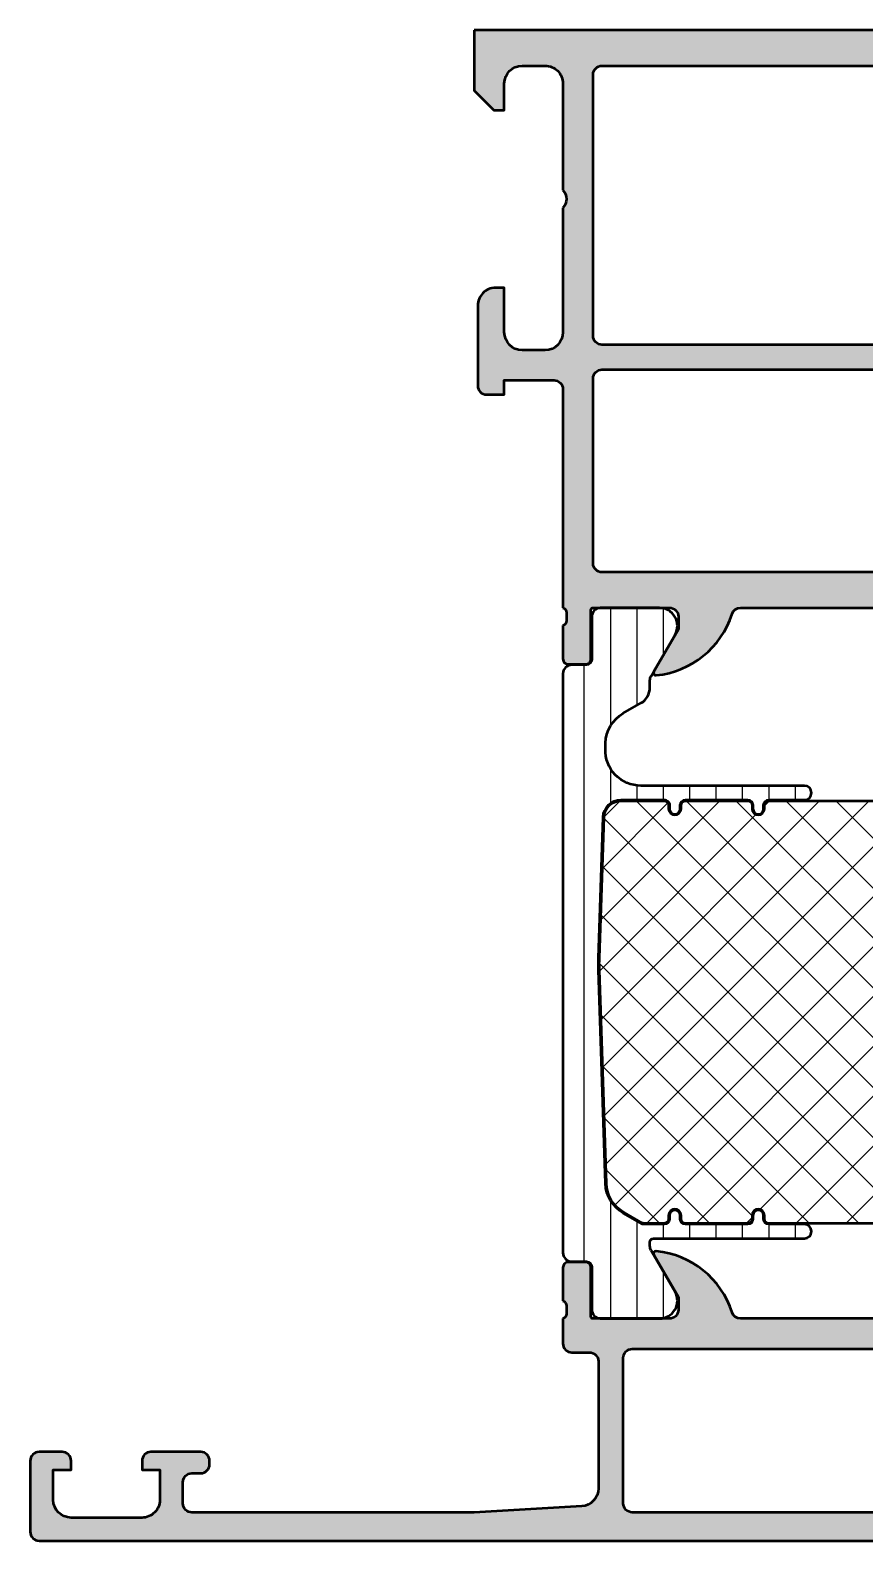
# Model space of a CAD drawing. Extents: x 0 to 94, y 0 to 85.
# Drawn here: x 0 to 47, y 0 to 85 of the extents above; entities that cross this region are included whole.
import ezdxf

# ---------------------------------------------------------------- set-up
doc = ezdxf.new("R2010")
doc.units = 0
for name, color, linetype, lineweight in [('0S-Alu contour', 7, 'Continuous', 50), ('0S-Alu hatch', 252, 'Continuous', 25), ('0S-Plastic contour', 254, 'Continuous', 50), ('0S-Plastic hatch', 253, 'Continuous', 25), ('0S-PT contour', 91, 'Continuous', 50), ('0S-PT hatch', 103, 'Continuous', 25)]:
    doc.layers.add(name, color=color, linetype=linetype, lineweight=lineweight)

# ---------------------------------------------------------------- blocks, each defined once
blk = doc.blocks.new('398960__3773275F_2CF2_49AC_A935_F80CE5F1DB0F_')
at = {"layer": '0S-Alu hatch'}
h = blk.add_hatch(color=256, dxfattribs=at)
edge = h.paths.add_edge_path()
edge.add_line((24.99995243549416, 85), (24.99995243549302, 81.60000610351602))
edge.add_line((24.99995243549302, 81.60000610351602), (26.09995090961514, 80.50000000000016))
edge.add_line((26.09995090961514, 80.50000000000016), (26.69994938373601, 80.50000000000004))
edge.add_line((26.69994938373601, 80.50000000000004), (26.69994938373572, 82.00012054488423))
edge.add_ellipse((27.6999549033339, 82.00011502528508), major_axis=(-1.000005519613415, 0), ratio=1, start_angle=270.00031624785674, end_angle=359.99968375205344, ccw=False)
edge.add_line((27.69994938373709, 83.00012054488325), (28.9999448060882, 83.00012054488316))
edge.add_ellipse((28.99996006500479, 82.00012817440363), major_axis=(-0.9999923705959503, 0), ratio=1, start_angle=179.9991257291162, end_angle=270.0008742781906, ccw=False)
edge.add_line((29.99995243548433, 82.00011291561457), (29.99994480609878, 75.99999992976775))
edge.add_ellipse((29.47499723594166, 75.5000075989749), major_axis=(-0.7249567450996885, 0), ratio=1, start_angle=136.394762214908, end_angle=223.6052377851314, ccw=False)
edge.add_line((29.99994480609912, 75.00001526818241), (29.99999809265166, 67.999999725347))
edge.add_ellipse((28.9999392949221, 68.00005852307636), major_axis=(-1.000058799458046, 0), ratio=1, start_angle=90.00336866361329, end_angle=179.996631336242, ccw=False)
edge.add_line((28.99999809265058, 66.9999997253468), (27.6999492645262, 66.99999972534731))
edge.add_ellipse((27.70003678120881, 68.00008712281031), major_axis=(-1.000087401292255, 0), ratio=1, start_angle=0.0050070680665044165, end_angle=89.99498610166432, ccw=False)
edge.add_line((26.69994938373538, 67.99999972534881), (26.69994938373566, 70.50001525878899))
edge.add_line((26.69994938373566, 70.50001525878899), (26.1999493837256, 70.50001525878884))
edge.add_arc((26.19992649467923, 69.50003814624455), 0.9999771128062528, 89.99868852422958, 180.0034971356453)
edge.add_line((25.19994938373566, 69.49997711111014), (25.20001041889209, 64.99999972534701))
edge.add_arc((25.69997967827171, 64.99997661371025), 0.4999692599138051, 179.9973514386468, 270.0035228322654)
edge.add_line((25.70001041889265, 64.50000735474148), (26.70001041889186, 64.4999997253471))
edge.add_line((26.70001041889186, 64.4999997253471), (26.70001041889186, 65.29999514771063))
edge.add_line((26.70001041889186, 65.29999514771063), (29.49999809265177, 65.29999514771053))
edge.add_ellipse((29.49999809265187, 64.79999514771058), major_axis=(-0.4999999999999574, 0), ratio=1, start_angle=180, end_angle=270.0000000000106, ccw=False)
edge.add_line((29.99999809265183, 64.79999514771058), (29.99999809265121, 52.50034669530602))
edge.add_ellipse((29.92116164610816, 52.23282610331293), major_axis=(-0.2788950563274169, 0), ratio=1, start_angle=178.8354106259032, end_angle=253.5801235805045, ccw=False)
edge.add_line((30.19999909265119, 52.22715769531456), (30.19999909265119, 51.77356369531456))
edge.add_ellipse((29.92113099700798, 51.76790303583751), major_axis=(-0.2789255417371895, 0), ratio=1, start_angle=106.42459455536411, end_angle=181.162870072885, ccw=False)
edge.add_line((29.99999809265121, 51.50035969531455), (29.99999809265121, 49.62034869530605))
edge.add_arc((30.29999809265123, 49.62034869530604), 0.3000000000000185, 180, 270)
edge.add_line((30.29999809265123, 49.32034869530601), (31.27997241169396, 49.32034869530604))
edge.add_arc((31.27997241169402, 49.620348695306), 0.2999999999999598, 269.9999999999878, 360)
edge.add_line((31.57997241169398, 49.620348695306), (31.57997241169398, 52.38034669530602))
edge.add_ellipse((31.69997223834327, 52.38034669530605), major_axis=(-0.1199998266492912, 0), ratio=1, start_angle=270.00000000002547, end_angle=360, ccw=False)
edge.add_line((31.69997223834322, 52.50034652195534), (35.99999809265161, 52.50034669530623))
edge.add_ellipse((35.99999809265167, 52.00034669530635), major_axis=(-0.4999999999998721, 0), ratio=1, start_angle=180, end_angle=270.00000000000733, ccw=False)
edge.add_line((36.49999809265155, 52.00034669530634), (36.49999809265155, 51.30034669530645))
edge.add_line((36.49999809265155, 51.30034669530645), (35.1185026350292, 48.9075263722787))
edge.add_arc((35.23811787729983, 48.83846647995446), 0.1381197846483209, 149.9999999999612, 275.6225775507825)
edge.add_arc((34.76177485147662, 53.67695555715887), 5.000000000005011, 275.6225775508003, 342.2515836439355)
edge.add_ellipse((39.99999809265098, 52.00034669531063), major_axis=(-0.4999999999956559, 0), ratio=1, start_angle=269.99999999992264, end_angle=342.25158364384475, ccw=False)
edge.add_line((39.99999809265166, 52.50034669530627), (53.99982559681014, 52.50034669530647))
edge.add_ellipse((53.9998255968093, 52.0003466953057), major_axis=(-0.5000000000007745, 0), ratio=1, start_angle=197.7484163559676, end_angle=269.99999999990393, ccw=False)
edge.add_arc((59.2380488379829, 53.67695555715317), 4.999999999998918, 197.7484163560775, 264.3774224492176)
edge.add_arc((58.761705812162, 48.83846647995454), 0.1381197846482202, 264.377422449148, 389.9999999999502)
edge.add_line((58.88132105443266, 48.90752637227855), (57.49982559681013, 51.30034669530645))
edge.add_line((57.49982559681013, 51.30034669530645), (57.49982559681013, 52.00034669530637))
edge.add_ellipse((57.99982559681016, 52.00034669530599), major_axis=(-0.5000000000000285, 0), ratio=1, start_angle=269.9999999999585, end_angle=360, ccw=False)
edge.add_line((57.99982559681052, 52.50034669530602), (62.29985218805411, 52.50034578501949))
edge.add_ellipse((62.29985218805409, 52.38034669530616), major_axis=(-0.1199990897133247, 0), ratio=1, start_angle=180, end_angle=269.9999999999898, ccw=False)
edge.add_line((62.41985127776741, 52.38034669530618), (62.41985127776741, 49.62034869530617))
edge.add_arc((62.71985127776742, 49.62034869530617), 0.3000000000000114, 180, 270.0000000000135)
edge.add_line((62.71985127776749, 49.32034869530616), (63.69982559681017, 49.32034869530617))
edge.add_arc((63.69982559681024, 49.62034869530613), 0.2999999999999474, 269.9999999999864, 360)
edge.add_line((63.99982559681019, 49.62034869530613), (63.99982559681019, 51.50035969531469))
edge.add_ellipse((64.0786926924534, 51.76790303583764), major_axis=(-0.2789255417371768, 0), ratio=1, start_angle=-1.1628700728890067, end_angle=73.57540544463762, ccw=False)
edge.add_line((63.7998245968102, 51.77356369531471), (63.7998245968102, 52.2271576953147))
edge.add_ellipse((64.07866204335329, 52.23282610331308), major_axis=(-0.2788950563274805, 0), ratio=1, start_angle=-73.58012358049689, end_angle=1.1645893740977726, ccw=False)
edge.add_line((63.99982559681018, 52.50034669530623), (63.99982559680974, 64.79999514771058))
edge.add_ellipse((64.49982559680979, 64.79999514771058), major_axis=(-0.5000000000000498, 0), ratio=1, start_angle=270, end_angle=360, ccw=False)
edge.add_line((64.49982559680979, 65.29999514771065), (67.29981327056909, 65.2999951477107))
edge.add_line((67.29981327056909, 65.2999951477107), (67.29981327056913, 64.49999972534708))
edge.add_line((67.29981327056913, 64.49999972534708), (68.29981327056908, 64.5000073547415))
edge.add_arc((68.2998440111896, 64.99997661370995), 0.4999692599134935, 269.9964771677814, 360.0026485613531)
edge.add_line((68.79981327056892, 64.99999972534697), (68.79987430572515, 69.49999972534683))
edge.add_arc((67.79978683515598, 69.49991225477805), 1.000087474394392, 0.0050112559646679, 89.99498874390515)
edge.add_line((67.79987430572515, 70.49999972534722), (67.29987430572515, 70.49999972534722))
edge.add_line((67.29987430572515, 70.49999972534722), (67.29987430572504, 67.99999972534746))
edge.add_ellipse((66.29978690825189, 68.00008712280982), major_axis=(-1.000087401291976, 0), ratio=1, start_angle=90.00501389832613, end_angle=179.994992931788, ccw=False)
edge.add_line((66.29987442493433, 66.9999997253471), (64.99982559680979, 66.99999972534734))
edge.add_ellipse((64.99988439453848, 68.00005852307636), major_axis=(-1.00005879945751, 0), ratio=1, start_angle=0.0033686637580103707, end_angle=89.99663133637432, ccw=False)
edge.add_line((63.99982559680945, 67.99999972534536), (63.99982559680957, 74.99999972534722))
edge.add_ellipse((64.52466493712808, 75.49999972534722), major_axis=(-0.7248836686986221, 0), ratio=1, start_angle=-43.61157673630481, end_angle=43.611576736304926, ccw=False)
edge.add_line((63.99982559680956, 75.99999972534722), (63.99982559680962, 82.00043483925428))
edge.add_ellipse((64.99988040549728, 82.00038766035016), major_axis=(-1.000054809800521, 0), ratio=1, start_angle=270.0031401344306, end_angle=359.997296995918, ccw=False)
edge.add_line((64.99982559680865, 83.00044246864876), (66.29987442493439, 83.00044246864849))
edge.add_ellipse((66.29978797931865, 82.00035614156437), major_axis=(-1.000086330820204, 0), ratio=1, start_angle=180.0053828449331, end_angle=269.9950474586117, ccw=False)
edge.add_line((67.29987430572533, 82.00045009804207), (67.29987430572511, 80.4999925727896))
edge.add_line((67.29987430572511, 80.4999925727896), (67.89984989166334, 80.49999257278981))
edge.add_line((67.89984989166334, 80.49999257278981), (68.99982548237308, 81.59996792030877))
edge.add_line((68.99982548237308, 81.59996792030877), (68.9998254823733, 85.00000000000026))
edge.add_line((68.9998254823733, 85.00000000000026), (24.99995243549416, 85))
edge = h.paths.add_edge_path()
edge.add_ellipse((32.19994785808955, 82.50000305175809), major_axis=(-0.5000000002325324, 0), ratio=1, start_angle=269.9982514721511, end_angle=360, ccw=False)
edge.add_line((32.19996311687357, 83.00000305175779), (61.79981033802068, 83.00000305175806))
edge.add_ellipse((61.79980759715274, 82.5000003108901), major_axis=(-0.5000027408754538, 0), ratio=1, start_angle=180.0003140784808, end_angle=269.99968592139123, ccw=False)
edge.add_line((62.29981033802069, 82.50000305175762), (62.29981036271869, 67.80000318000722))
edge.add_ellipse((61.79981036271851, 67.80000318000722), major_axis=(-0.5000000000001849, 0), ratio=1, start_angle=90.00000000000807, end_angle=180, ccw=False)
edge.add_line((61.79981036271858, 67.30000318000704), (32.19991736550169, 67.30000317948257))
edge.add_ellipse((32.1999248202172, 67.79998011762095), major_axis=(-0.4999769381939549, 0), ratio=1, start_angle=-0.0026428766976778206, end_angle=89.99914571312422, ccw=False)
edge.add_line((31.69994788255515, 67.80000318000695), (31.69994785785702, 82.50000305175809))
edge = h.paths.add_edge_path()
edge.add_line((31.69994785785691, 55.00034669530639), (31.69994785785702, 65.4000030517477))
edge.add_ellipse((32.19994785808955, 65.40000305175809), major_axis=(-0.5000000002325321, 0), ratio=1, start_angle=269.9982514721511, end_angle=360, ccw=False)
edge.add_line((32.19996311687357, 65.90000305175779), (61.79981033802068, 65.90000305175802))
edge.add_ellipse((61.79980759715274, 65.40000031089006), major_axis=(-0.5000027408754538, 0), ratio=1, start_angle=180.0003140784808, end_angle=269.99968592139123, ccw=False)
edge.add_line((62.29981033802069, 65.4000030517576), (62.29981033802069, 55.0003466953069))
edge.add_ellipse((61.79981033802029, 55.0003466953069), major_axis=(-0.5000000000003979, 0), ratio=1, start_angle=90.00000000000648, end_angle=180, ccw=False)
edge.add_line((61.79981033802034, 54.5003466953065), (32.19991734080345, 54.50034669478201))
edge.add_ellipse((32.19992479551896, 55.00032363292039), major_axis=(-0.4999769381939549, 0), ratio=1, start_angle=-0.0026428766976778206, end_angle=89.99914571312422, ccw=False)
at = {"layer": '0S-Alu contour', "color": 7}
for points in [[(24.99995243549416, 85), (24.99995243549302, 81.60000610351602), (26.09995090961514, 80.50000000000016), (26.69994938373601, 80.50000000000004), (26.69994938373572, 82.00012054488423)], [(67.29987430572533, 82.00045009804207), (67.29987430572511, 80.4999925727896), (67.89984989166334, 80.49999257278981), (68.99982548237308, 81.59996792030877), (68.9998254823733, 85.00000000000026), (24.99995243549416, 85)], [(27.69994938373709, 83.00012054488325), (28.9999448060882, 83.00012054488316)], [(31.69994788255515, 67.80000318000695), (31.69994785785702, 82.50000305175809)], [(32.19996311687357, 83.00000305175779), (61.79981033802068, 83.00000305175806)], [(62.29981033802069, 82.50000305175762), (62.29981036271869, 67.80000318000722)], [(64.99982559680865, 83.00044246864876), (66.29987442493439, 83.00044246864849)], [(29.99995243548433, 82.00011291561457), (29.99994480609878, 75.99999992976775)], [(63.99982559680956, 75.99999972534722), (63.99982559680962, 82.00043483925428)], [(29.99994480609912, 75.00001526818241), (29.99999809265166, 67.999999725347)], [(63.99982559680945, 67.99999972534536), (63.99982559680957, 74.99999972534722)], [(26.69994938373538, 67.99999972534881), (26.69994938373566, 70.50001525878899), (26.1999493837256, 70.50001525878884)], [(67.79987430572515, 70.49999972534722), (67.29987430572515, 70.49999972534722), (67.29987430572504, 67.99999972534746)], [(25.19994938373566, 69.49997711111014), (25.20001041889209, 64.99999972534701)], [(68.79981327056892, 64.99999972534697), (68.79987430572515, 69.49999972534683)], [(61.79981036271858, 67.30000318000704), (32.19991736550169, 67.30000317948257)], [(28.99999809265058, 66.9999997253468), (27.6999492645262, 66.99999972534731)], [(66.29987442493433, 66.9999997253471), (64.99982559680979, 66.99999972534734)], [(32.19996311687357, 65.90000305175779), (61.79981033802068, 65.90000305175802)], [(25.70001041889265, 64.50000735474148), (26.70001041889186, 64.4999997253471), (26.70001041889186, 65.29999514771063), (29.49999809265177, 65.29999514771053)], [(29.99999809265183, 64.79999514771058), (29.99999809265121, 52.50034669530602)], [(31.69994785785691, 55.00034669530639), (31.69994785785702, 65.4000030517477)], [(62.29981033802069, 65.4000030517576), (62.29981033802069, 55.0003466953069)], [(63.99982559681018, 52.50034669530623), (63.99982559680974, 64.79999514771058)], [(64.49982559680979, 65.29999514771065), (67.29981327056909, 65.2999951477107), (67.29981327056913, 64.49999972534708), (68.29981327056908, 64.5000073547415)], [(61.79981033802034, 54.5003466953065), (32.19991734080345, 54.50034669478201)], [(30.19999909265119, 52.22715769531456), (30.19999909265119, 51.77356369531456)], [(31.57997241169398, 49.620348695306), (31.57997241169398, 52.38034669530602)], [(31.69997223834322, 52.50034652195534), (35.99999809265161, 52.50034669530623)], [(36.49999809265155, 52.00034669530634), (36.49999809265155, 51.30034669530645), (35.1185026350292, 48.9075263722787)], [(39.99999809265166, 52.50034669530627), (53.99982559681014, 52.50034669530647)], [(58.88132105443266, 48.90752637227855), (57.49982559681013, 51.30034669530645), (57.49982559681013, 52.00034669530637)], [(57.99982559681052, 52.50034669530602), (62.29985218805411, 52.50034578501949)], [(62.41985127776741, 52.38034669530618), (62.41985127776741, 49.62034869530617)], [(63.7998245968102, 51.77356369531471), (63.7998245968102, 52.2271576953147)], [(29.99999809265121, 51.50035969531455), (29.99999809265121, 49.62034869530605)], [(63.99982559681019, 49.62034869530613), (63.99982559681019, 51.50035969531469)], [(30.29999809265123, 49.32034869530601), (31.27997241169396, 49.32034869530604)], [(62.71985127776749, 49.32034869530616), (63.69982559681017, 49.32034869530617)]]:
    blk.add_lwpolyline(points, dxfattribs=at)
at = {"layer": '0S-Alu contour', "color": 7, "extrusion": (0, 0, -1)}
for centre, radius, start, end in [((-27.6999549033339, 82.00011502528508), 1.000005519613415, 0.0003162479465275, 89.99968375214324), ((-28.99996006500479, 82.00012817440363), 0.9999923705959503, 89.99912572180936, 180.0008742708838), ((-32.19994785808955, 82.50000305175809), 0.5000000002325324, 0, 90.00174852784889), ((-61.79980759715274, 82.5000003108901), 0.5000027408754538, 90.0003140786088, 179.9996859215192), ((-64.99988040549728, 82.00038766035016), 1.000054809800521, 0.0027030040819815, 89.99685986556936), ((-66.29978797931865, 82.00035614156437), 1.000086330820204, 90.00495254138829, 179.9946171550669), ((-29.47499723594166, 75.5000075989749), 0.7249567450996885, 136.3947622148686, 223.6052377850921), ((-64.52466493712808, 75.49999972534722), 0.7248836686986221, 316.3884232636951, 43.61157673630487), ((-27.70003678120881, 68.00008712281031), 1.000087401292255, 270.0050138983357, 359.9949929319335), ((-28.9999392949221, 68.00005852307636), 1.000058799458046, 180.003368663758, 269.9966313363867), ((-32.1999248202172, 67.79998011762095), 0.4999769381939549, 270.0008542868758, 0.0026428766976818), ((-61.79981036271851, 67.80000318000722), 0.5000000000001849, 180, 269.9999999999919), ((-64.99988439453848, 68.00005852307636), 1.00005879945751, 270.0033686636257, 359.996631336242), ((-66.29978690825189, 68.00008712280982), 1.000087401291976, 180.0050070682121, 269.9949861016739), ((-32.19994785808955, 65.40000305175809), 0.5000000002325321, 0, 90.00174852784889), ((-61.79980759715274, 65.40000031089006), 0.5000027408754538, 90.0003140786088, 179.9996859215192), ((-29.49999809265187, 64.79999514771058), 0.4999999999999574, 89.99999999998941, 180), ((-64.49982559680979, 64.79999514771058), 0.5000000000000498, 0, 90), ((-32.19992479551896, 55.00032363292039), 0.4999769381939549, 270.0008542868758, 0.0026428766976818), ((-61.79981033802029, 55.0003466953069), 0.5000000000003979, 180, 269.9999999999935), ((-29.92116164610816, 52.23282610331293), 0.278895056327417, 106.4198764194955, 181.1645893740969), ((-31.69997223834327, 52.38034669530605), 0.1199998266492912, 0, 89.99999999997453), ((-35.99999809265167, 52.00034669530635), 0.4999999999998721, 89.99999999999265, 180), ((-39.99999809265098, 52.00034669531063), 0.4999999999956559, 17.74841635615526, 90.00000000007736), ((-53.9998255968093, 52.0003466953057), 0.5000000000007745, 90.00000000009608, 162.2515836440324), ((-57.99982559681016, 52.00034669530599), 0.5000000000000285, 0, 90.00000000004152), ((-62.29985218805409, 52.38034669530616), 0.1199990897133247, 90.00000000001017, 180), ((-64.07866204335329, 52.23282610331308), 0.2788950563274805, 358.8354106259022, 73.5801235804969), ((-29.92113099700798, 51.76790303583751), 0.2789255417371895, 178.837129927115, 253.5754054446359), ((-64.0786926924534, 51.76790303583764), 0.2789255417371768, 286.4245945553624, 1.162870072889045)]:
    blk.add_arc(centre, radius, start, end, dxfattribs=at)
at = {"layer": '0S-Alu contour', "color": 7}
for centre, radius, start, end in [((26.19992649467923, 69.50003814624455), 0.9999771128062528, 89.99868852422958, 180.0034971356453), ((67.79978683515598, 69.49991225477805), 1.000087474394392, 0.0050112559646679, 89.99498874390515), ((25.69997967827171, 64.99997661371025), 0.4999692599138051, 179.9973514386468, 270.0035228322654), ((68.2998440111896, 64.99997661370995), 0.4999692599134935, 269.9964771677814, 0.0026485613531484), ((34.76177485147662, 53.67695555715887), 5.000000000005011, 275.6225775508003, 342.2515836439355), ((59.2380488379829, 53.67695555715317), 4.999999999998918, 197.7484163560775, 264.3774224492176), ((30.29999809265123, 49.62034869530604), 0.3000000000000185, 180, 270), ((31.27997241169402, 49.620348695306), 0.2999999999999598, 269.9999999999878, 0), ((62.71985127776742, 49.62034869530617), 0.3000000000000114, 180, 270.0000000000135), ((63.69982559681024, 49.62034869530613), 0.2999999999999474, 269.9999999999864, 0), ((35.23811787729983, 48.83846647995446), 0.1381197846483209, 149.9999999999612, 275.6225775507825), ((58.761705812162, 48.83846647995454), 0.1381197846482202, 264.377422449148, 29.99999999995015)]:
    blk.add_arc(centre, radius, start, end, dxfattribs=at)
blk = doc.blocks.new('284163__6C2C7667_27F5_4927_B71E_F621EB8473D6___16D872AA_AC61_441D_9B18_E816ADCCA50A_')
at = {"layer": '0S-Plastic hatch'}
h = blk.add_hatch(dxfattribs=at)
h.set_pattern_fill('ANSI31', color=256, scale=0.4680000000000001, angle=45, style=0)
h.set_pattern_definition([(90, (0, 0), (-1.4859, 0), [])])
edge = h.paths.add_edge_path()
edge.add_line((29.99999809265136, 48.79000299999995), (29.99999809265138, 16.20999699999988))
edge.add_arc((30.49999809265138, 16.20999699999988), 0.5, 180, 270.0000000000081)
edge.add_line((30.49999809265145, 15.70999699999988), (31.32033076590893, 15.70999699999999))
edge.add_ellipse((31.32033076590893, 15.40999699999993), major_axis=(-0.3000000000000682, 0), ratio=1, start_angle=180, end_angle=270, ccw=False)
edge.add_line((31.62033076590899, 15.40999699999998), (31.61999613660283, 13.00999861706368))
edge.add_arc((32.11999211404151, 13.00999597743868), 0.4999959774456508, 179.9996975182267, 270.0003024811965)
edge.add_line((32.11999475366667, 12.51), (35.43515744048284, 12.51))
edge.add_arc((35.44703488356272, 13.50992946068492), 0.9999999999998763, 269.3194566383534, 389.9999965993499)
edge.add_line((36.31306031702332, 14.00992940928405), (34.96698537592103, 16.34139991764112))
edge.add_ellipse((35.39999809265131, 16.59139989194063), major_axis=(-0.4999999999998948, 0), ratio=1, start_angle=0, end_angle=29.99999659934548, ccw=False)
edge.add_line((34.89999809265142, 16.59139989194065), (34.89999809265139, 16.81001272908001))
edge.add_ellipse((35.09999809265137, 16.81001272908001), major_axis=(-0.1999999999999815, 0), ratio=1, start_angle=269.99999999999795, end_angle=360, ccw=False)
edge.add_line((35.09999809265138, 17.01001272907999), (43.5999980926514, 17.01001272907994))
edge.add_arc((43.59999809265142, 17.41001272907993), 0.3999999999999915, 269.999999999998, 449.9999999999979)
edge.add_line((43.59999809265143, 17.81001272907992), (41.59999809265149, 17.81001272907995))
edge.add_ellipse((41.5999980926515, 18.11001272908), major_axis=(-0.300000000000054, 0), ratio=1, start_angle=0, end_angle=89.99999999999733, ccw=False)
edge.add_line((41.29999809265145, 18.11001272908), (41.29999809265136, 18.31001272908003))
edge.add_arc((40.99999809265139, 18.31001272908003), 0.2999999999999687, 0, 180)
edge.add_line((40.69999809265143, 18.31001272908003), (40.69999809265151, 18.11001272908013))
edge.add_ellipse((40.39999809265133, 18.11001272908007), major_axis=(-0.3000000000001748, 0), ratio=1, start_angle=90.000000000015, end_angle=180, ccw=False)
edge.add_line((40.39999809265141, 17.81001272907989), (36.89999809265142, 17.81001272907998))
edge.add_ellipse((36.89999809265143, 18.11001272908), major_axis=(-0.300000000000022, 0), ratio=1, start_angle=0, end_angle=89.99999999999733, ccw=False)
edge.add_line((36.59999809265141, 18.11001272908), (36.59999809265129, 18.31001272908003))
edge.add_arc((36.29999809265131, 18.31001272908003), 0.2999999999999829, 0, 180)
edge.add_line((35.99999809265133, 18.31001272908003), (35.99999809265141, 18.11001272908007))
edge.add_ellipse((35.69999809265139, 18.11001272908004), major_axis=(-0.3000000000000256, 0), ratio=1, start_angle=90.00000000000807, end_angle=180, ccw=False)
edge.add_line((35.69999809265143, 17.81001272908001), (34.53589647745098, 17.81001272908003))
edge.add_ellipse((34.53589647745101, 18.01001272871155), major_axis=(-0.1999999996315189, 0), ratio=1, start_angle=60.000000000000114, end_angle=89.99999999999193, ccw=False)
edge.add_line((34.43589647763524, 17.83680764827378), (33.39909399434451, 18.43540571210517))
edge.add_ellipse((34.39909382891554, 20.16745660626702), major_axis=(-1.999999992277231, 0), ratio=1, start_angle=1.7229977105126864, end_angle=60.00000534461259, ccw=False)
edge.add_line((32.39999809265142, 20.10732170492413), (32.00537866268745, 32.13201509160896))
edge.add_ellipse((41.99999809263043, 32.46001272908056), major_axis=(-9.99999999997904, 0), ratio=1, start_angle=-1.8796251589935764, end_angle=1.8796251589967028, ccw=False)
edge.add_line((32.00537866268742, 32.78801036655162), (32.26315301400549, 40.72281249282728))
edge.add_ellipse((33.26261495700188, 40.6900127290801), major_axis=(-1.000000000000002, 0), ratio=1, start_angle=269.9999999999992, end_angle=358.12037484100546, ccw=False)
edge.add_line((33.26261495700189, 41.69001272908009), (35.69999809265143, 41.69001272908001))
edge.add_ellipse((35.69999809265144, 41.39001272908005), major_axis=(-0.2999999999999687, 0), ratio=1, start_angle=180, end_angle=270.00000000000136, ccw=False)
edge.add_line((35.99999809265141, 41.39001272908007), (35.99999809265138, 41.19001272908003))
edge.add_arc((36.29999809265136, 41.19001272908001), 0.2999999999999829, 180, 360)
edge.add_line((36.59999809265135, 41.19001272908), (36.59999809265135, 41.39001272908))
edge.add_ellipse((36.8999980926513, 41.39001272908002), major_axis=(-0.2999999999999545, 0), ratio=1, start_angle=270, end_angle=360, ccw=False)
edge.add_line((36.8999980926513, 41.69001272907997), (40.39999809265157, 41.69001272908002))
edge.add_ellipse((40.39999809265156, 41.3900127290801), major_axis=(-0.299999999999919, 0), ratio=1, start_angle=180, end_angle=269.99999999999864, ccw=False)
edge.add_line((40.69999809265147, 41.39001272908012), (40.6999980926514, 41.19001272908))
edge.add_arc((40.99999809265139, 41.19001272908), 0.2999999999999971, 180, 360)
edge.add_line((41.29999809265139, 41.19001272908003), (41.29999809265145, 41.39001272908002))
edge.add_ellipse((41.59999809265143, 41.39001272908005), major_axis=(-0.2999999999999829, 0), ratio=1, start_angle=270.0000000000054, end_angle=360, ccw=False)
edge.add_line((41.5999980926514, 41.69001272908003), (43.5999980926514, 41.69001272908001))
edge.add_arc((43.5999980926514, 42.09001272907999), 0.3999999999999844, 270, 450)
edge.add_line((43.5999980926514, 42.49001272907999), (34.38785950495107, 42.49001272907993))
edge.add_ellipse((34.38785950495104, 44.49001272907994), major_axis=(-2.000000000000014, 0), ratio=1, start_angle=-1.8796251589948838, end_angle=90.0000000000008, ccw=False)
edge.add_line((32.38893561895824, 44.55561225657435), (32.39999809265136, 44.89270375323563))
edge.add_ellipse((34.39909383663482, 44.83256885166063), major_axis=(-2.000000000000055, 0), ratio=1, start_angle=299.99999465538883, end_angle=358.2770022894899, ccw=False)
edge.add_line((33.39909399820233, 46.56461975251061), (34.39999801186762, 47.1424918255765))
edge.add_arc((33.89999809265133, 48.00851727600147), 1.000000000000033, 299.9999946553925, 360)
edge.add_line((34.89999809265136, 48.00851727600148), (34.89999809265142, 48.40860010805933))
edge.add_ellipse((35.39999809265138, 48.40860010805926), major_axis=(-0.4999999999999574, 0), ratio=1, start_angle=330.0000034006557, end_angle=360, ccw=False)
edge.add_line((34.96698537592104, 48.6586000823588), (36.31306031702344, 50.99007059071589))
edge.add_arc((35.44703488356282, 51.49007053931505), 0.9999999999999037, 330.0000034006489, 450.6805433616457)
edge.add_line((35.43515744048296, 52.49), (32.11999475366656, 52.49))
edge.add_arc((32.1199921140414, 51.99000402256119), 0.4999959774457751, 89.99969751880354, 180.0003024817733)
edge.add_line((31.61999613660259, 51.99000138293619), (31.62033076590888, 49.59000299999996))
edge.add_ellipse((31.32033076590888, 49.59000299999996), major_axis=(-0.2999999999999971, 0), ratio=1, start_angle=90.00000000000892, end_angle=180, ccw=False)
edge.add_line((31.32033076590893, 49.29000299999995), (30.49999809265135, 49.29000299999994))
edge.add_arc((30.49999809265135, 48.79000299999995), 0.5, 90.0000000000004, 180)
at = {"layer": '0S-Plastic contour', "color": 7}
for points in [[(31.61999613660259, 51.99000138293619), (31.62033076590888, 49.59000299999996)], [(35.43515744048296, 52.49), (32.11999475366656, 52.49)], [(34.96698537592104, 48.6586000823588), (36.31306031702344, 50.99007059071589)], [(29.99999809265136, 48.79000299999995), (29.99999809265138, 16.20999699999988)], [(31.32033076590893, 49.29000299999995), (30.49999809265135, 49.29000299999994)], [(34.89999809265136, 48.00851727600148), (34.89999809265142, 48.40860010805933)], [(33.39909399820233, 46.56461975251061), (34.39999801186762, 47.1424918255765)], [(32.38893561895824, 44.55561225657435), (32.39999809265136, 44.89270375323563)], [(33.26261495700189, 41.69001272908009), (35.69999809265143, 41.69001272908001)], [(43.5999980926514, 42.49001272907999), (34.38785950495107, 42.49001272907993)], [(36.8999980926513, 41.69001272907997), (40.39999809265157, 41.69001272908002)], [(41.5999980926514, 41.69001272908003), (43.5999980926514, 41.69001272908001)], [(35.99999809265141, 41.39001272908007), (35.99999809265138, 41.19001272908003)], [(36.59999809265135, 41.19001272908), (36.59999809265135, 41.39001272908)], [(40.69999809265147, 41.39001272908012), (40.6999980926514, 41.19001272908)], [(41.29999809265139, 41.19001272908003), (41.29999809265145, 41.39001272908002)], [(32.00537866268742, 32.78801036655162), (32.26315301400549, 40.72281249282728)], [(32.39999809265142, 20.10732170492413), (32.00537866268745, 32.13201509160896)], [(34.43589647763524, 17.83680764827378), (33.39909399434451, 18.43540571210517)], [(35.99999809265133, 18.31001272908003), (35.99999809265141, 18.11001272908007)], [(36.59999809265141, 18.11001272908), (36.59999809265129, 18.31001272908003)], [(40.69999809265143, 18.31001272908003), (40.69999809265151, 18.11001272908013)], [(41.29999809265145, 18.11001272908), (41.29999809265136, 18.31001272908003)], [(35.69999809265143, 17.81001272908001), (34.53589647745098, 17.81001272908003)], [(35.09999809265138, 17.01001272907999), (43.5999980926514, 17.01001272907994)], [(40.39999809265141, 17.81001272907989), (36.89999809265142, 17.81001272907998)], [(43.59999809265143, 17.81001272907992), (41.59999809265149, 17.81001272907995)], [(34.89999809265142, 16.59139989194065), (34.89999809265139, 16.81001272908001)], [(36.31306031702332, 14.00992940928405), (34.96698537592103, 16.34139991764112)], [(30.49999809265145, 15.70999699999988), (31.32033076590893, 15.70999699999999)], [(31.62033076590899, 15.40999699999998), (31.61999613660283, 13.00999861706368)], [(32.11999475366667, 12.51), (35.43515744048284, 12.51)]]:
    blk.add_lwpolyline(points, dxfattribs=at)
for centre, radius, start, end in [((32.1199921140414, 51.99000402256119), 0.4999959774457751, 89.99969751880354, 180.0003024817733), ((35.44703488356282, 51.49007053931505), 0.9999999999999037, 330.0000034006489, 90.68054336164573), ((30.49999809265135, 48.79000299999995), 0.5, 90.0000000000004, 180), ((33.89999809265133, 48.00851727600147), 1.000000000000033, 299.9999946553925, 0), ((43.5999980926514, 42.09001272907999), 0.3999999999999844, 270, 90), ((36.29999809265136, 41.19001272908001), 0.2999999999999829, 180, 0), ((40.99999809265139, 41.19001272908), 0.2999999999999971, 180, 0), ((36.29999809265131, 18.31001272908003), 0.2999999999999829, 0, 180), ((40.99999809265139, 18.31001272908003), 0.2999999999999687, 0, 180), ((43.59999809265142, 17.41001272907993), 0.3999999999999915, 269.999999999998, 89.99999999999797), ((30.49999809265138, 16.20999699999988), 0.5, 180, 270.0000000000081), ((35.44703488356272, 13.50992946068492), 0.9999999999998763, 269.3194566383534, 29.99999659934991), ((32.11999211404151, 13.00999597743868), 0.4999959774456508, 179.9996975182267, 270.0003024811965)]:
    blk.add_arc(centre, radius, start, end, dxfattribs=at)
at = {"layer": '0S-Plastic contour', "color": 7, "extrusion": (0, 0, -1)}
for centre, radius, start, end in [((-31.32033076590888, 49.59000299999996), 0.2999999999999971, 180, 269.9999999999911), ((-35.39999809265138, 48.40860010805926), 0.4999999999999574, 0, 29.99999659934428), ((-34.39909383663482, 44.83256885166063), 2.000000000000055, 1.722997710510139, 60.00000534461117), ((-34.38785950495104, 44.49001272907994), 2.000000000000014, 269.9999999999992, 1.879625158994947), ((-33.26261495700188, 40.6900127290801), 1.000000000000002, 1.879625158994559, 90.00000000000081), ((-35.69999809265144, 41.39001272908005), 0.2999999999999687, 89.99999999999864, 180), ((-36.8999980926513, 41.39001272908002), 0.2999999999999545, 0, 90), ((-40.39999809265156, 41.3900127290801), 0.299999999999919, 90.00000000000136, 180), ((-41.59999809265143, 41.39001272908005), 0.2999999999999829, 0, 89.99999999999459), ((-41.99999809263043, 32.46001272908056), 9.99999999997904, 358.1203748410033, 1.879625158993589), ((-34.39909382891554, 20.16745660626702), 1.999999992277231, 299.9999946553874, 358.2770022894873), ((-35.69999809265139, 18.11001272908004), 0.3000000000000256, 180, 269.9999999999919), ((-36.89999809265143, 18.11001272908), 0.300000000000022, 270.0000000000027, 0), ((-40.39999809265133, 18.11001272908007), 0.3000000000001748, 180, 269.999999999985), ((-41.5999980926515, 18.11001272908), 0.300000000000054, 270.0000000000027, 0), ((-34.53589647745101, 18.01001272871155), 0.1999999996315189, 270.0000000000081, 299.9999999999999), ((-35.09999809265137, 16.81001272908001), 0.1999999999999815, 0, 90.00000000000205), ((-35.39999809265131, 16.59139989194063), 0.4999999999998948, 330.0000034006545, 0), ((-31.32033076590893, 15.40999699999993), 0.3000000000000682, 90, 180)]:
    blk.add_arc(centre, radius, start, end, dxfattribs=at)
blk = doc.blocks.new('382820__134932DD_5BEF_480B_9D0E_30A745975D93_')
at = {"layer": '0S-PT hatch'}
h = blk.add_hatch(dxfattribs=at)
h.set_pattern_fill('ANSI37', color=256, scale=0.625, angle=90, style=0)
h.set_pattern_definition([(135, (0, 0), (-1.403165018917055, -1.403165018917055), []), (225, (0, 0), (1.403165018917055, -1.403165018917055), [])])
edge = h.paths.add_edge_path()
edge.add_ellipse((57.89999809265133, 41.19001272907999), major_axis=(-0.4500000000000313, 0), ratio=1, start_angle=180, end_angle=270, ccw=False)
edge.add_line((58.34999809265136, 41.19001272907999), (58.34999809265139, 18.31001272908))
edge.add_ellipse((57.89999809265141, 18.31001272907999), major_axis=(-0.4499999999999816, 0), ratio=1, start_angle=90.00000000000091, end_angle=180, ccw=False)
edge.add_line((57.89999809265141, 17.86001272908), (41.59999809265137, 17.86001272907995))
edge.add_ellipse((41.5999980926514, 18.11001272907996), major_axis=(-0.2500000000000142, 0), ratio=1, start_angle=0, end_angle=89.99999999999352, ccw=False)
edge.add_line((41.34999809265138, 18.11001272907995), (41.34999809265136, 18.31001272908))
edge.add_arc((40.99999809265134, 18.31001272907999), 0.3500000000000227, 0, 180)
edge.add_line((40.64999809265131, 18.31001272907999), (40.64999809265143, 18.11001272907999))
edge.add_ellipse((40.39999809265135, 18.11001272908002), major_axis=(-0.250000000000071, 0), ratio=1, start_angle=89.99999999999352, end_angle=180, ccw=False)
edge.add_line((40.39999809265133, 17.86001272907995), (36.89999809265137, 17.86001272907995))
edge.add_ellipse((36.89999809265138, 18.11001272907999), major_axis=(-0.2500000000000391, 0), ratio=1, start_angle=0, end_angle=89.9999999999967, ccw=False)
edge.add_line((36.64999809265135, 18.11001272907999), (36.64999809265137, 18.31001272908))
edge.add_arc((36.29999809265135, 18.31001272907999), 0.3500000000000227, 0, 180)
edge.add_line((35.94999809265133, 18.31001272907999), (35.94999809265144, 18.11001272908))
edge.add_ellipse((35.69999809265141, 18.11001272908004), major_axis=(-0.2500000000000355, 0), ratio=1, start_angle=89.99999999998528, end_angle=180, ccw=False)
edge.add_line((35.69999809265134, 17.86001272908), (34.53589647745107, 17.86001272908))
edge.add_ellipse((34.53589647978386, 18.0100127374173), major_axis=(-0.1500000083372975, 0), ratio=1, start_angle=59.99999910894451, end_angle=89.99999910894002, ccw=False)
edge.add_line((34.46089647359496, 17.88010892079572), (33.42409399030521, 18.47870698462644))
edge.add_ellipse((34.39909382891555, 20.16745660626694), major_axis=(-1.949999992277206, 0), ratio=1, start_angle=1.7210023747038008, end_angle=60.00000534460821, ccw=False)
edge.add_line((32.44997344557945, 20.10889295589521), (32.0553517598373, 32.1336550797958))
edge.add_ellipse((42.0002500139141, 32.46001277071362), major_axis=(-9.950251787083642, 0), ratio=1, start_angle=-1.8796724993551948, end_angle=1.8795778186358802, ccw=False)
edge.add_line((32.05535229915378, 32.78638689547874), (32.31312611115522, 40.72117250463985))
edge.add_ellipse((33.26261495700184, 40.69001272908002), major_axis=(-0.9500000000000488, 0), ratio=1, start_angle=269.99999999999784, end_angle=358.12037484100483, ccw=False)
edge.add_line((33.26261495700187, 41.64001272908006), (35.69999809265137, 41.64001272908001))
edge.add_ellipse((35.69999809265138, 41.39001272908001), major_axis=(-0.2500000000000071, 0), ratio=1, start_angle=180, end_angle=270.00000000000165, ccw=False)
edge.add_line((35.94999809265138, 41.39001272908003), (35.94999809265138, 41.19001272908))
edge.add_arc((36.29999809265136, 41.19001272908), 0.3499999999999801, 180, 360)
edge.add_line((36.64999809265135, 41.19001272908001), (36.64999809265135, 41.39001272907999))
edge.add_ellipse((36.89999809265133, 41.39001272908), major_axis=(-0.2499999999999858, 0), ratio=1, start_angle=270, end_angle=360, ccw=False)
edge.add_line((36.89999809265133, 41.64001272907999), (40.39999809265144, 41.64001272908))
edge.add_ellipse((40.39999809265144, 41.39001272908002), major_axis=(-0.2499999999999858, 0), ratio=1, start_angle=180, end_angle=270, ccw=False)
edge.add_line((40.64999809265143, 41.39001272908005), (40.6499980926514, 41.19001272908001))
edge.add_arc((40.99999809265137, 41.19001272908), 0.3499999999999801, 180, 360)
edge.add_line((41.34999809265136, 41.19001272908), (41.34999809265138, 41.39001272908005))
edge.add_ellipse((41.59999809265133, 41.39001272908005), major_axis=(-0.2499999999999432, 0), ratio=1, start_angle=270.00000000000324, end_angle=360, ccw=False)
edge.add_line((41.59999809265132, 41.64001272908), (57.89999809265133, 41.64001272908001))
at = {"layer": '0S-PT contour', "color": 7}
for points in [[(33.26261495700187, 41.64001272908006), (35.69999809265137, 41.64001272908001)], [(35.94999809265138, 41.39001272908003), (35.94999809265138, 41.19001272908)], [(36.64999809265135, 41.19001272908001), (36.64999809265135, 41.39001272907999)], [(36.89999809265133, 41.64001272907999), (40.39999809265144, 41.64001272908)], [(40.64999809265143, 41.39001272908005), (40.6499980926514, 41.19001272908001)], [(41.34999809265136, 41.19001272908), (41.34999809265138, 41.39001272908005)], [(41.59999809265132, 41.64001272908), (57.89999809265133, 41.64001272908001)], [(58.34999809265136, 41.19001272907999), (58.34999809265139, 18.31001272908)], [(32.05535229915378, 32.78638689547874), (32.31312611115522, 40.72117250463985)], [(32.44997344557945, 20.10889295589521), (32.0553517598373, 32.1336550797958)], [(34.46089647359496, 17.88010892079572), (33.42409399030521, 18.47870698462644)], [(35.69999809265134, 17.86001272908), (34.53589647745107, 17.86001272908)], [(35.94999809265133, 18.31001272907999), (35.94999809265144, 18.11001272908)], [(36.64999809265135, 18.11001272907999), (36.64999809265137, 18.31001272908)], [(40.39999809265133, 17.86001272907995), (36.89999809265137, 17.86001272907995)], [(40.64999809265131, 18.31001272907999), (40.64999809265143, 18.11001272907999)], [(41.34999809265138, 18.11001272907995), (41.34999809265136, 18.31001272908)], [(57.89999809265141, 17.86001272908), (41.59999809265137, 17.86001272907995)]]:
    blk.add_lwpolyline(points, dxfattribs=at)
at = {"layer": '0S-PT contour', "color": 7, "extrusion": (0, 0, -1)}
for centre, radius, start, end in [((-33.26261495700184, 40.69001272908002), 0.9500000000000488, 1.879625158995141, 90.00000000000216), ((-35.69999809265138, 41.39001272908001), 0.2500000000000071, 89.99999999999837, 180), ((-36.89999809265133, 41.39001272908), 0.2499999999999858, 0, 90), ((-40.39999809265144, 41.39001272908002), 0.2499999999999858, 90, 180), ((-41.59999809265133, 41.39001272908005), 0.2499999999999432, 0, 89.99999999999675), ((-57.89999809265133, 41.19001272907999), 0.4500000000000313, 90, 180), ((-42.0002500139141, 32.46001277071362), 9.950251787083642, 358.1204221813641, 1.879672499355122), ((-34.39909382891555, 20.16745660626694), 1.949999992277206, 299.9999946553918, 358.2789976252962), ((-34.53589647978386, 18.0100127374173), 0.1500000083372975, 270.0000008910601, 300.0000008910555), ((-35.69999809265141, 18.11001272908004), 0.2500000000000355, 180, 270.0000000000147), ((-36.89999809265138, 18.11001272907999), 0.2500000000000391, 270.0000000000033, 0), ((-40.39999809265135, 18.11001272908002), 0.250000000000071, 180, 270.0000000000065), ((-41.5999980926514, 18.11001272907996), 0.2500000000000142, 270.0000000000065, 0), ((-57.89999809265141, 18.31001272907999), 0.4499999999999816, 180, 269.9999999999991)]:
    blk.add_arc(centre, radius, start, end, dxfattribs=at)
at = {"layer": '0S-PT contour', "color": 7}
for centre, radius, start, end in [((36.29999809265136, 41.19001272908), 0.3499999999999801, 180, 0), ((40.99999809265137, 41.19001272908), 0.3499999999999801, 180, 0), ((36.29999809265135, 18.31001272907999), 0.3500000000000227, 0, 180), ((40.99999809265134, 18.31001272907999), 0.3500000000000227, 0, 180)]:
    blk.add_arc(centre, radius, start, end, dxfattribs=at)
blk = doc.blocks.new('345230__F698618B_0F4F_40E2_8BFE_364FBA8F368E_')
at = {"layer": '0S-Alu hatch'}
h = blk.add_hatch(color=256, dxfattribs=at)
edge = h.paths.add_edge_path()
edge.add_arc((30.49999809265138, 11.09999847412109), 0.5000000000000018, 180, 270)
edge.add_line((30.49999809265138, 10.59999847412109), (31.49999809265137, 10.59999847412109))
edge.add_ellipse((31.49999809265137, 10.09999847412109), major_axis=(-0.5, 0), ratio=1, start_angle=180, end_angle=270.0000000000004, ccw=False)
edge.add_line((31.99999809265137, 10.09999847412109), (31.99999809265137, 2.944488525390625))
edge.add_ellipse((31.00000742106394, 2.944476820800786), major_axis=(-0.9999906716559287, 0), ratio=1, start_angle=93.26926935200993, end_angle=180.0006706298244, ccw=False)
edge.add_line((31.05703544616699, 1.94611358642578), (25, 1.599998474121093))
edge.add_line((25, 1.599998474121093), (9.100006103515621, 1.599998474121093))
edge.add_ellipse((9.100002464158983, 2.099994834764453), major_axis=(-0.499996360656605, 0), ratio=1, start_angle=-0.000417042864683026, end_angle=90.00041704258638, ccw=False)
edge.add_line((8.600006103515625, 2.099998474121095), (8.600006103515625, 3.300003051757812))
edge.add_ellipse((9.100008844383236, 3.300000310890201), major_axis=(-0.5000027408751234, 0), ratio=1, start_angle=270.00031407857114, end_angle=359.99968592151924, ccw=False)
edge.add_line((9.100006103515623, 3.800003051757812), (9.600006103515621, 3.800003051757812))
edge.add_arc((9.600018985091804, 4.29999017018163), 0.4999871185897585, 269.9985238420723, 360.0014761580922)
edge.add_line((10.10000610351562, 4.300003051757816), (10.10000610351562, 4.499999999999999))
edge.add_arc((9.600019903500325, 4.500013799984704), 0.4999862002057406, 359.9984185945515, 450.0015814054072)
edge.add_line((9.600006103515629, 5), (6.79998779296875, 5))
edge.add_arc((6.800036528742742, 4.499951264226007), 0.5000487381489366, 90.00558416400727, 179.994415836045)
edge.add_line((6.29998779296875, 4.499999999999999), (6.29998779296875, 4))
edge.add_line((6.29998779296875, 4), (7.29998779296875, 4))
edge.add_line((7.29998779296875, 4), (7.299987792968751, 2.300003051757813))
edge.add_ellipse((6.300035042676397, 2.299955803026453), major_axis=(-0.9999527514086279, 0), ratio=1, start_angle=89.99904127429778, end_angle=180.0027072806921, ccw=False)
edge.add_line((6.300018310546877, 1.300003051757812), (2.29998779296875, 1.300003051757812))
edge.add_ellipse((2.300030971468326, 2.300046230257388), major_axis=(-1.000043179431726, 0), ratio=1, start_angle=0.00247383901108833, end_angle=89.99752616102683, ccw=False)
edge.add_line((1.29998779296875, 2.300003051757813), (1.29998779296875, 4))
edge.add_line((1.29998779296875, 4), (2.29998779296875, 4))
edge.add_line((2.29998779296875, 4), (2.29998779296875, 4.500000000000001))
edge.add_arc((1.80003856548356, 4.500050770347224), 0.4999492300630801, 359.9941815559002, 450.0023212804759)
edge.add_line((1.800018310546874, 5), (0.5000000000000014, 5))
edge.add_arc((0.4999963606433605, 4.500003639356639), 0.4999963606566056, 89.99958295741315, 180.0004170428646)
edge.add_line((1e-16, 4.5), (0, 0.5))
edge.add_arc((0.4999963606433596, 0.4999963606433596), 0.4999963606566047, 179.9995829571354, 270.0004170425868)
edge.add_line((0.5, 1e-16), (93.49998474121092, 0))
edge.add_arc((93.49998838056761, 0.4999963606433101), 0.4999963606565535, 269.999582957409, 360.0004170428646)
edge.add_line((93.99998474121092, 0.4999999999999999), (93.99998474121092, 4.5))
edge.add_arc((93.49998838056761, 4.500003639356673), 0.4999963606565713, 359.9995829571354, 450.000417042591)
edge.add_line((93.49998474121091, 5), (92.19996643066408, 5))
edge.add_arc((92.19994617572735, 4.50005077034724), 0.4999492300630647, 89.99767871952236, 180.0058184440998)
edge.add_line((91.69999694824217, 4.5), (91.69999694824217, 4))
edge.add_line((91.69999694824217, 4), (92.69999694824219, 4))
edge.add_line((92.69999694824219, 4), (92.69999694824219, 2.300003051757805))
edge.add_ellipse((91.69995376974263, 2.300046230257366), major_axis=(-1.000043179431703, 0), ratio=1, start_angle=90.00247383897113, end_angle=179.9975261609891, ccw=False)
edge.add_line((91.69999694824217, 1.300003051757812), (87.69996643066409, 1.300003051757812))
edge.add_ellipse((87.69994969853458, 2.299955803026501), major_axis=(-0.9999527514086771, 0), ratio=1, start_angle=-0.002707280691993219, end_angle=90.00095872570171, ccw=False)
edge.add_line((86.69999694824217, 2.300003051757819), (86.69999694824217, 4))
edge.add_line((86.69999694824217, 4), (87.69999694824219, 4))
edge.add_line((87.69999694824219, 4), (87.69999694824219, 4.5))
edge.add_arc((87.19994821246819, 4.499951264226006), 0.5000487381489375, 0.0055841639549441, 89.99441583599489)
edge.add_line((87.19999694824217, 5), (84.39997863769533, 5))
edge.add_arc((84.39996483771063, 4.500013799984685), 0.4999862002057592, 89.99841859459399, 180.0015814054484)
edge.add_line((83.89997863769531, 4.5), (83.89997863769531, 4.300003051757812))
edge.add_arc((84.39996575611912, 4.29999017018163), 0.4999871185897572, 179.9985238419079, 270.0014761579276)
edge.add_line((84.39997863769533, 3.800003051757812), (84.89997863769531, 3.800003051757812))
edge.add_ellipse((84.8999758968277, 3.300000310890198), major_axis=(-0.5000027408751265, 0), ratio=1, start_angle=180.0003140784808, end_angle=269.99968592142864, ccw=False)
edge.add_line((85.39997863769531, 3.300003051757811), (85.39997863769531, 2.099998474121106))
edge.add_ellipse((84.89998227705195, 2.099994834764466), major_axis=(-0.4999963606566104, 0), ratio=1, start_angle=89.9995829574155, end_angle=180.0004170428646, ccw=False)
edge.add_line((84.89997863769533, 1.599998474121093), (68.9999771118164, 1.599998474121093))
edge.add_line((68.9999771118164, 1.599998474121093), (62.94294357299803, 1.94611358642578))
edge.add_ellipse((62.99997159810111, 2.94447682080078), major_axis=(-0.9999906716559257, 0), ratio=1, start_angle=-0.0006706298242988851, end_angle=86.73073064798831, ccw=False)
edge.add_line((61.99998092651369, 2.944488525390637), (61.99998092651366, 10.09999847412108))
edge.add_ellipse((62.49998092651366, 10.09999847412109), major_axis=(-0.5, 0), ratio=1, start_angle=270, end_angle=360, ccw=False)
edge.add_line((62.49998092651367, 10.59999847412109), (63.49998092651366, 10.59999847412109))
edge.add_arc((63.49998092651367, 11.09999847412109), 0.5, 269.9999999999992, 360)
edge.add_line((63.99998092651367, 11.09999847412109), (63.99998092651367, 12.50000000000002))
edge.add_ellipse((64.0788173730567, 12.76752059199315), major_axis=(-0.2788950563274335, 0), ratio=1, start_angle=-1.1645893740957263, end_angle=73.5801235805124, ccw=False)
edge.add_line((63.79997992651365, 12.77318899999152), (63.79997992651366, 13.22678299999149))
edge.add_ellipse((64.07884802215685, 13.23244365946854), major_axis=(-0.2789255417371646, 0), ratio=1, start_angle=-73.5754054446399, end_angle=1.1628700728853119, ccw=False)
edge.add_line((63.99998092651365, 13.49998699999149), (63.99998092651366, 15.37999800000002))
edge.add_arc((63.69998092651366, 15.37999800000002), 0.3000000000000043, 0, 90)
edge.add_line((63.69998092651366, 15.67999800000002), (62.72000660747088, 15.67999800000002))
edge.add_arc((62.72000660747088, 15.37999800000001), 0.3000000000000114, 90, 180)
edge.add_line((62.42000660747087, 15.37999800000001), (62.42000660747087, 12.62000000000002))
edge.add_ellipse((62.30000660747084, 12.62000000000003), major_axis=(-0.120000000000033, 0), ratio=1, start_angle=90.00000000000341, end_angle=180, ccw=False)
edge.add_line((62.30000660747084, 12.49999999999999), (57.99998092651367, 12.49999999999999))
edge.add_ellipse((57.99998092651367, 12.99999999999998), major_axis=(-0.4999999999999894, 0), ratio=1, start_angle=0, end_angle=89.9999999999992, ccw=False)
edge.add_line((57.49998092651368, 12.99999999999998), (57.49998092651368, 13.70000000000002))
edge.add_line((57.49998092651368, 13.70000000000002), (58.88147638413602, 16.09282032302754))
edge.add_arc((58.76186114186537, 16.1618802153517), 0.1381197846483011, 329.9999999999977, 455.6225775507892)
edge.add_arc((59.23820416768751, 11.32339113815217), 5.00000000000003, 95.62257755079384, 162.2515836439299)
edge.add_ellipse((53.9999809265137, 12.99999999999995), major_axis=(-0.4999999999999637, 0), ratio=1, start_angle=90.0000000000008, end_angle=162.2515836439318, ccw=False)
edge.add_line((53.99998092651371, 12.49999999999999), (39.99999809265137, 12.49999999999999))
edge.add_ellipse((39.99999809265145, 13.00000000000007), major_axis=(-0.5000000000000764, 0), ratio=1, start_angle=17.74841635606151, end_angle=89.99999999999102, ccw=False)
edge.add_arc((34.76177485147764, 11.32339113815226), 4.999999999999924, 17.74841635607091, 84.37742244920712)
edge.add_arc((35.23811787729967, 16.1618802153517), 0.1381197846482956, 84.37742244920473, 209.9999999999984)
edge.add_line((35.11850263502901, 16.09282032302756), (36.49999809265136, 13.70000000000002))
edge.add_line((36.49999809265136, 13.70000000000002), (36.49999809265137, 12.99999999999999))
edge.add_ellipse((35.99999809265137, 12.99999999999999), major_axis=(-0.5, 0), ratio=1, start_angle=90.0000000000008, end_angle=180, ccw=False)
edge.add_line((35.99999809265137, 12.49999999999999), (31.69997241169417, 12.49999999999999))
edge.add_ellipse((31.69997241169416, 12.61999999999999), major_axis=(-0.1200000000000027, 0), ratio=1, start_angle=0, end_angle=90.0000000000017, ccw=False)
edge.add_line((31.57997241169416, 12.62), (31.57997241169416, 15.37999799999999))
edge.add_arc((31.27997241169416, 15.37999799999999), 0.300000000000006, 0, 90.00000000000067)
edge.add_line((31.27997241169415, 15.67999799999999), (30.29999809265137, 15.67999799999999))
edge.add_arc((30.29999809265137, 15.37999799999999), 0.2999999999999971, 90, 180)
edge.add_line((29.99999809265137, 15.37999799999999), (29.99999809265137, 13.49998699999148))
edge.add_ellipse((29.9211309970082, 13.23244365946854), major_axis=(-0.2789255417371538, 0), ratio=1, start_angle=178.8371299271139, end_angle=253.57540544464462, ccw=False)
edge.add_line((30.19999909265138, 13.22678299999148), (30.19999909265137, 12.77318899999148))
edge.add_ellipse((29.92116164610834, 12.7675205919931), major_axis=(-0.2788950563274165, 0), ratio=1, start_angle=106.41987641949089, end_angle=181.1645893740976, ccw=False)
edge.add_line((29.99999809265137, 12.5), (29.99999809265137, 11.09999847412109))
edge = h.paths.add_edge_path()
edge.add_line((33.39999389648437, 2.100006103515625), (33.39999389648437, 10.29999542236328))
edge.add_ellipse((33.89999389648437, 10.29999542236328), major_axis=(-0.5, 0), ratio=1, start_angle=270, end_angle=360, ccw=False)
edge.add_line((33.89999389648437, 10.79999542236328), (60.0999870300293, 10.79999542236328))
edge.add_ellipse((60.0999870300293, 10.29999542236328), major_axis=(-0.5, 0), ratio=1, start_angle=180, end_angle=270, ccw=False)
edge.add_line((60.59998703002929, 10.29999542236328), (60.59998703002929, 2.100006103515625))
edge.add_ellipse((60.0999870300293, 2.100006103515625), major_axis=(-0.5, 0), ratio=1, start_angle=90, end_angle=180, ccw=False)
edge.add_line((60.0999870300293, 1.600006103515625), (33.89999389648437, 1.600006103515625))
edge.add_ellipse((33.89999389648437, 2.100006103515625), major_axis=(-0.5, 0), ratio=1, start_angle=0, end_angle=90, ccw=False)
at = {"layer": '0S-Alu contour', "color": 7}
for points in [[(29.99999809265137, 15.37999799999999), (29.99999809265137, 13.49998699999148)], [(31.27997241169415, 15.67999799999999), (30.29999809265137, 15.67999799999999)], [(31.57997241169416, 12.62), (31.57997241169416, 15.37999799999999)], [(35.11850263502901, 16.09282032302756), (36.49999809265136, 13.70000000000002), (36.49999809265137, 12.99999999999999)], [(30.19999909265138, 13.22678299999148), (30.19999909265137, 12.77318899999148)], [(29.99999809265137, 12.5), (29.99999809265137, 11.09999847412109)], [(35.99999809265137, 12.49999999999999), (31.69997241169417, 12.49999999999999)], [(53.99998092651371, 12.49999999999999), (39.99999809265137, 12.49999999999999)], [(30.49999809265138, 10.59999847412109), (31.49999809265137, 10.59999847412109)], [(33.39999389648437, 2.100006103515625), (33.39999389648437, 10.29999542236328)], [(33.89999389648437, 10.79999542236328), (60.0999870300293, 10.79999542236328)], [(31.99999809265137, 10.09999847412109), (31.99999809265137, 2.944488525390625)], [(1e-16, 4.5), (0, 0.5)], [(1.800018310546874, 5), (0.5000000000000014, 5)], [(1.29998779296875, 2.300003051757813), (1.29998779296875, 4), (2.29998779296875, 4), (2.29998779296875, 4.500000000000001)], [(6.29998779296875, 4.499999999999999), (6.29998779296875, 4), (7.29998779296875, 4), (7.299987792968751, 2.300003051757813)], [(9.600006103515629, 5), (6.79998779296875, 5)], [(10.10000610351562, 4.300003051757816), (10.10000610351562, 4.499999999999999)], [(9.100006103515623, 3.800003051757812), (9.600006103515621, 3.800003051757812)], [(8.600006103515625, 2.099998474121095), (8.600006103515625, 3.300003051757812)], [(31.05703544616699, 1.94611358642578), (25, 1.599998474121093), (9.100006103515621, 1.599998474121093)], [(6.300018310546877, 1.300003051757812), (2.29998779296875, 1.300003051757812)], [(60.0999870300293, 1.600006103515625), (33.89999389648437, 1.600006103515625)], [(0.5, 1e-16), (93.49998474121092, 0)]]:
    blk.add_lwpolyline(points, dxfattribs=at)
for centre, radius, start, end in [((35.23811787729967, 16.1618802153517), 0.1381197846482956, 84.37742244920473, 209.9999999999984), ((34.76177485147764, 11.32339113815226), 4.999999999999924, 17.74841635607091, 84.37742244920712), ((30.29999809265137, 15.37999799999999), 0.2999999999999971, 90, 180), ((31.27997241169416, 15.37999799999999), 0.300000000000006, 0, 90.00000000000067), ((30.49999809265138, 11.09999847412109), 0.5000000000000018, 180, 270), ((0.4999963606433605, 4.500003639356639), 0.4999963606566056, 89.99958295741315, 180.0004170428646), ((1.80003856548356, 4.500050770347224), 0.4999492300630801, 359.9941815559002, 90.00232128047595), ((6.800036528742742, 4.499951264226007), 0.5000487381489366, 90.00558416400727, 179.994415836045), ((9.600019903500325, 4.500013799984704), 0.4999862002057406, 359.9984185945515, 90.00158140540722), ((9.600018985091804, 4.29999017018163), 0.4999871185897585, 269.9985238420723, 0.0014761580921441), ((0.4999963606433596, 0.4999963606433596), 0.4999963606566047, 179.9995829571354, 270.0004170425868)]:
    blk.add_arc(centre, radius, start, end, dxfattribs=at)
at = {"layer": '0S-Alu contour', "color": 7, "extrusion": (0, 0, -1)}
for centre, radius, start, end in [((-29.9211309970082, 13.23244365946854), 0.2789255417371538, 106.4245945553554, 181.1628700728862), ((-29.92116164610834, 12.7675205919931), 0.2788950563274165, 178.8354106259024, 253.5801235805091), ((-35.99999809265137, 12.99999999999999), 0.5, 180, 269.9999999999992), ((-39.99999809265145, 13.00000000000007), 0.5000000000000764, 270.000000000009, 342.2515836439385), ((-31.69997241169416, 12.61999999999999), 0.1200000000000028, 269.9999999999983, 0), ((-31.49999809265137, 10.09999847412109), 0.5, 89.99999999999959, 180), ((-33.89999389648437, 10.29999542236328), 0.5, 0, 90), ((-9.100008844383236, 3.300000310890201), 0.5000027408751234, 0.0003140784807261, 89.99968592142883), ((-31.00000742106394, 2.944476820800786), 0.9999906716559289, 179.9993293701756, 266.7307306479901), ((-2.300030971468326, 2.300046230257388), 1.000043179431726, 270.0024738389732, 359.9975261609889), ((-6.300035042676397, 2.299955803026453), 0.9999527514086279, 179.9972927193079, 270.0009587257022), ((-9.100002464158983, 2.099994834764453), 0.499996360656605, 269.9995829574136, 0.0004170428646345), ((-33.89999389648437, 2.100006103515625), 0.5, 270, 0)]:
    blk.add_arc(centre, radius, start, end, dxfattribs=at)
blk = doc.blocks.new('382820__4937FA06_0C75_4C24_8051_26EA66E3C022_')
at = {"layer": '0S-Alu contour', "color": 7}
for name in ['398960__3773275F_2CF2_49AC_A935_F80CE5F1DB0F_', '345230__F698618B_0F4F_40E2_8BFE_364FBA8F368E_']:
    blk.add_blockref(name, (0, 0), dxfattribs=at)
at = {"layer": '0S-Plastic contour', "color": 7}
blk.add_blockref('284163__6C2C7667_27F5_4927_B71E_F621EB8473D6___16D872AA_AC61_441D_9B18_E816ADCCA50A_', (0, 0), dxfattribs=at)
at = {"layer": '0S-PT contour', "color": 7}
blk.add_blockref('382820__134932DD_5BEF_480B_9D0E_30A745975D93_', (0, 0), dxfattribs=at)

msp = doc.modelspace()

# ---------------------------------------------------------------- block references
at = {"layer": '0S-Alu contour', "color": 7}
msp.add_blockref('382820__4937FA06_0C75_4C24_8051_26EA66E3C022_', (0, 0), dxfattribs=at)

doc.saveas('drawing.dxf')
